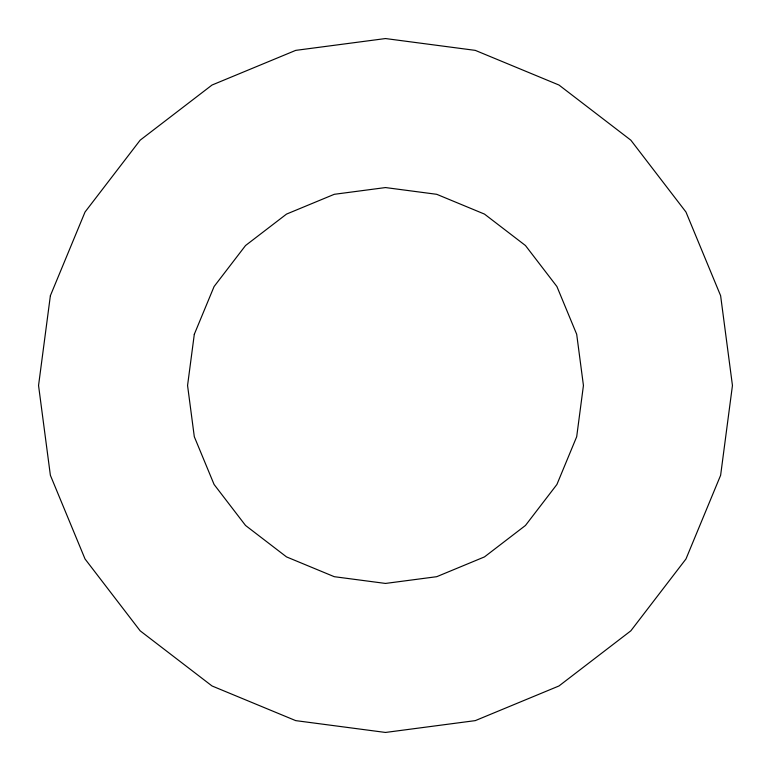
<?xml version="1.0" encoding="UTF-8"?>
<svg xmlns="http://www.w3.org/2000/svg" width="771" height="771" viewBox="0 0 771 771"><rect width="100%" height="100%" fill="white"/><g stroke="black" fill="none" stroke-linecap="round" stroke-linejoin="round"><path stroke-width="1.16" d="M50.375 295.707L38.55 385.5L50.375 475.293L85.032 558.975L140.168 630.832L212.025 685.968L295.707 720.625L385.5 732.45L475.293 720.625L558.975 685.968L630.832 630.832L685.968 558.975L720.625 475.293L732.45 385.5L720.625 295.707L685.968 212.025L630.832 140.168L558.975 85.032L475.293 50.375L385.5 38.55L295.707 50.375L212.025 85.032L140.168 140.168L85.032 212.025L50.375 295.707M194.311 334.267L187.565 385.5L194.311 436.733L214.087 484.467L245.535 525.465L286.533 556.913L334.267 576.689L385.5 583.435L436.733 576.689L484.467 556.913L525.465 525.465L556.913 484.467L576.689 436.733L583.435 385.5L576.689 334.267L556.913 286.533L525.465 245.535L484.467 214.087L436.733 194.311L385.5 187.565L334.267 194.311L286.533 214.087L245.535 245.535L214.087 286.533L194.311 334.267"/></g></svg>
